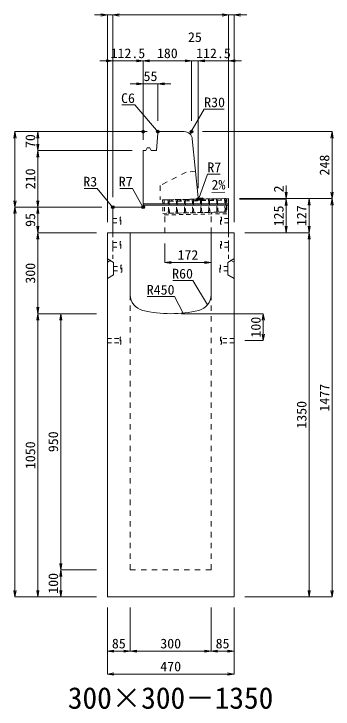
# Model space of a CAD drawing. Units: millimetres at full size; some dimension numbers follow another scale. Extents: x -18734 to 51600, y -18820 to 17820.
# Drawn here: x 12318 to 13503, y -6486 to -3908 of the extents above; entities that cross this region are included whole.
import ezdxf
from ezdxf.enums import TextEntityAlignment as Align

# ---------------------------------------------------------------- set-up
doc = ezdxf.new("R2010")
doc.units = ezdxf.units.MM
doc.header["$LTSCALE"] = 20
doc.header["$PDMODE"] = 32
doc.header["$PDSIZE"] = 10
doc.linetypes.add('USER1', pattern=[2, 1, -1])
doc.linetypes.add('USER2', pattern=[1.35, 0.75, -0.6])
for name, color, linetype, lineweight in [('インサート', 3, 'USER2', 9), ('グレーチング', 7, 'USER2', 5), ('受枠', 3, 'USER2', 9), ('寸法線', 7, 'Continuous', 13), ('引出線', 4, 'Continuous', 13), ('本体', 2, 'Continuous', 13), ('目地', 132, 'Continuous', 5)]:
    doc.layers.add(name, color=color, linetype=linetype, lineweight=lineweight)
doc.layers.add('作業エリア', color=11, linetype='Continuous')
doc.layers.add('文字', color=7, linetype='Continuous')
doc.styles.add('ＭＳ 明朝', font='')
doc.styles.get('ＭＳ 明朝').set_extended_font_data('MS Mincho')

# ---------------------------------------------------------------- blocks, each defined once
blk = doc.blocks.new('open_arrow')
at = {"color": 0, "linetype": 'Continuous', "lineweight": -2}
blk.add_lwpolyline([(7.5, 1.25), (0, 0), (7.5, -1.25)], dxfattribs=at)

msp = doc.modelspace()

# ---------------------------------------------------------------- linework, layer by layer
at = {"layer": 'インサート'}
for p, q in [((12715, -4662.5), (12712, -4662.5)), ((12712, -4662.5), (12712, -4687.5)), ((12715, -4687.5), (12715, -4662.5)), ((13085, -4662.5), (13088, -4662.5)), ((13085, -4687.5), (13085, -4662.5)), ((13088, -4662.5), (13088, -4687.5)), ((12685, -4666.5), (12712, -4666.5)), ((12685, -4666.5), (12685, -4683.5)), ((12685, -4683.5), (12712, -4683.5)), ((12712, -4687.5), (12715, -4687.5)), ((13088, -4687.5), (13085, -4687.5)), ((13115, -4666.5), (13088, -4666.5)), ((13115, -4683.5), (13088, -4683.5)), ((13115, -4666.5), (13115, -4683.5)), ((12685, -4756.5), (12712, -4756.5)), ((12685, -4756.5), (12685, -4773.5)), ((12715, -4752.5), (12712, -4752.5)), ((12712, -4752.5), (12712, -4777.5)), ((12715, -4777.5), (12715, -4752.5)), ((13085, -4752.5), (13088, -4752.5)), ((13085, -4777.5), (13085, -4752.5)), ((13088, -4752.5), (13088, -4777.5)), ((13115, -4756.5), (13088, -4756.5)), ((13115, -4756.5), (13115, -4773.5)), ((12685, -4773.5), (12712, -4773.5)), ((12712, -4777.5), (12715, -4777.5)), ((13088, -4777.5), (13085, -4777.5)), ((13115, -4773.5), (13088, -4773.5)), ((12688.2, -4844.5), (12715.2, -4844.5)), ((12688.2, -4844.5), (12688.2, -4861.5)), ((12718.2, -4840.5), (12715.2, -4840.5)), ((12715.2, -4840.5), (12715.2, -4865.5)), ((12718.2, -4865.5), (12718.2, -4840.5)), ((13081.8, -4840.5), (13084.8, -4840.5)), ((13081.8, -4865.5), (13081.8, -4840.5)), ((13084.8, -4840.5), (13084.8, -4865.5)), ((13111.8, -4844.5), (13084.8, -4844.5)), ((13111.8, -4844.5), (13111.8, -4861.5)), ((12688.2, -4861.5), (12715.2, -4861.5)), ((12715.2, -4865.5), (12718.2, -4865.5)), ((13084.8, -4865.5), (13081.8, -4865.5)), ((13111.8, -4861.5), (13084.8, -4861.5)), ((12665, -5111.5), (12712, -5111.5)), ((12665, -5111.5), (12665, -5128.5)), ((12665, -5128.5), (12712, -5128.5)), ((12715, -5107.5), (12712, -5107.5)), ((12712, -5107.5), (12712, -5132.5)), ((12715, -5132.5), (12715, -5107.5)), ((13088, -5107.5), (13085, -5107.5)), ((13085, -5107.5), (13085, -5132.5)), ((13088, -5132.5), (13088, -5107.5)), ((13135, -5111.5), (13088, -5111.5)), ((13135, -5128.5), (13088, -5128.5)), ((13135, -5128.5), (13135, -5111.5)), ((12712, -5132.5), (12715, -5132.5)), ((13085, -5132.5), (13088, -5132.5))]:
    msp.add_line(p, q, dxfattribs=at)
at = {"layer": 'グレーチング'}
for p, q in [((12889.92, -4597.5), (13104.88, -4593.2)), ((12895.04, -4603.4), (12919.92, -4596.9)), ((12895.04, -4603.4), (12920.04, -4602.9)), ((12925.04, -4602.8), (12949.91, -4596.3)), ((12925.04, -4602.8), (12950.03, -4602.3)), ((12955.03, -4602.2), (12979.91, -4595.7)), ((12955.03, -4602.2), (12980.03, -4601.7)), ((12985.03, -4601.6), (13009.9, -4595.1)), ((12985.03, -4601.6), (13010.02, -4601.1)), ((13015.02, -4601), (13039.89, -4594.5)), ((13015.02, -4601), (13040.01, -4600.5)), ((13045.01, -4600.4), (13069.89, -4593.9)), ((13045.01, -4600.4), (13070.01, -4599.9)), ((13075.01, -4599.8), (13099.88, -4593.3)), ((13075.01, -4599.8), (13100, -4599.3)), ((12890.92, -4647.49), (13105.88, -4643.19))]:
    msp.add_line(p, q, dxfattribs=at)
for points in [[(12889.92, -4597.5), (12894.92, -4597.4), (12895.04, -4603.4), (12894.06, -4604.42), (12894.78, -4640.41), (12895.8, -4641.39), (12895.92, -4647.39), (12890.92, -4647.49), (12890.8, -4641.49), (12891.78, -4640.47), (12891.06, -4604.48), (12890.04, -4603.5)], [(12919.92, -4596.9), (12924.92, -4596.8), (12925.04, -4602.8), (12924.06, -4603.82), (12924.78, -4639.81), (12925.8, -4640.79), (12925.92, -4646.79), (12920.92, -4646.89), (12920.8, -4640.89), (12921.78, -4639.87), (12921.06, -4603.88), (12920.04, -4602.9)], [(12949.91, -4596.3), (12954.91, -4596.2), (12955.03, -4602.2), (12954.05, -4603.22), (12954.77, -4639.21), (12955.79, -4640.19), (12955.91, -4646.19), (12950.91, -4646.29), (12950.79, -4640.29), (12951.77, -4639.27), (12951.05, -4603.28), (12950.03, -4602.3)], [(12979.91, -4595.7), (12984.91, -4595.6), (12985.03, -4601.6), (12984.05, -4602.62), (12984.77, -4638.61), (12985.79, -4639.59), (12985.91, -4645.59), (12980.91, -4645.69), (12980.79, -4639.69), (12981.77, -4638.67), (12981.05, -4602.68), (12980.03, -4601.7)], [(13009.9, -4595.1), (13014.9, -4595), (13015.02, -4601), (13014.04, -4602.02), (13014.76, -4638.01), (13015.78, -4638.99), (13015.9, -4644.99), (13010.9, -4645.09), (13010.78, -4639.09), (13011.76, -4638.07), (13011.04, -4602.08), (13010.02, -4601.1)], [(13039.89, -4594.5), (13044.89, -4594.4), (13045.01, -4600.4), (13044.03, -4601.42), (13044.75, -4637.41), (13045.77, -4638.39), (13045.89, -4644.39), (13040.89, -4644.49), (13040.77, -4638.49), (13041.75, -4637.47), (13041.03, -4601.48), (13040.01, -4600.5)], [(13069.89, -4593.9), (13074.89, -4593.8), (13075.01, -4599.8), (13074.03, -4600.82), (13074.75, -4636.81), (13075.77, -4637.79), (13075.89, -4643.79), (13070.89, -4643.89), (13070.77, -4637.89), (13071.75, -4636.87), (13071.03, -4600.88), (13070.01, -4599.9)], [(13099.88, -4593.3), (13104.88, -4593.2), (13105, -4599.2), (13104.02, -4600.22), (13104.74, -4636.21), (13105.76, -4637.19), (13105.88, -4643.19), (13100.88, -4643.29), (13100.76, -4637.29), (13101.74, -4636.27), (13101.02, -4600.28), (13100, -4599.3)]]:
    msp.add_lwpolyline(points, close=True, dxfattribs=at)
at = {"layer": '作業エリア'}
for p in [(12797.5, -4345), (12852.5, -4345), (12977.5, -4345), (13002.5, -4595), (13015, -4595), (12685, -4625), (12797.5, -4625)]:
    msp.add_point(p, dxfattribs=at)
at = {"layer": '受枠'}
for p, q in [((12869.93, -4597.9), (13112.88, -4593.04)), ((12869.93, -4597.9), (12870.93, -4647.89)), ((12875.93, -4597.78), (12877.05, -4653.77)), ((13106.88, -4593.16), (13107.88, -4643.15)), ((13112.88, -4593.04), (13114, -4649.03)), ((12870.93, -4647.89), (13107.88, -4643.15)), ((12877.05, -4653.77), (13114, -4649.03)), ((13050.89, -4644.29), (13051.01, -4650.29))]:
    msp.add_line(p, q, dxfattribs=at)
at = {"layer": '寸法線'}
for p, q in [((12733, -3912.31), (12617, -3912.31)), ((12665, -4680), (12665, -3912.31)), ((12685, -3912.31), (13115, -3912.31)), ((12685, -4588), (12685, -3912.31)), ((12685, -4588), (12685, -3912.31)), ((13067, -3912.31), (13183, -3912.31)), ((13115, -4553), (13115, -3912.31)), ((13115, -4553), (13115, -3912.31)), ((13135, -4680), (13135, -3912.31)), ((12637, -4082.31), (12797.5, -4082.31)), ((12685, -4588), (12685, -4082.31)), ((12797.5, -4082.31), (12977.5, -4082.31)), ((12797.5, -4375), (12797.5, -4082.31)), ((12797.5, -4375), (12797.5, -4082.31)), ((12929.5, -4082.31), (13050.5, -4082.31)), ((12977.5, -4305), (12977.5, -4082.31)), ((12977.5, -4305), (12977.5, -4082.31)), ((13002.5, -4555), (13002.5, -4082.31)), ((13002.5, -4082.31), (13163, -4082.31)), ((13002.5, -4555), (13002.5, -4082.31)), ((13115, -4553), (13115, -4082.31)), ((12749.5, -4167.31), (12900.5, -4167.31)), ((12797.5, -4375), (12797.5, -4167.31)), ((12852.5, -4305), (12852.5, -4167.31)), ((12322.06, -4625), (12322.06, -4345)), ((12812.5, -4345), (12322.06, -4345)), ((12407.06, -4415), (12407.06, -4345)), ((12812.5, -4345), (12407.06, -4345)), ((13017.5, -4345), (13498.78, -4345)), ((13498.78, -4593), (13498.78, -4345)), ((12407.06, -4625), (12407.06, -4415)), ((12757.5, -4415), (12407.06, -4415)), ((12757.5, -4415), (12407.06, -4415)), ((13328.78, -4643), (13328.78, -4545)), ((13155, -4593), (13498.78, -4593)), ((13155, -4593), (13413.78, -4593)), ((13155, -4593), (13328.78, -4593)), ((13155, -4593), (13498.78, -4593)), ((13155, -4595), (13328.78, -4595)), ((13155, -4595), (13328.78, -4595)), ((13328.78, -4720), (13328.78, -4595)), ((13413.78, -4720), (13413.78, -4593)), ((13498.78, -4593), (13498.78, -6070)), ((12322.06, -6070), (12322.06, -4625)), ((12645, -4625), (12322.06, -4625)), ((12645, -4625), (12322.06, -4625)), ((12407.06, -4720), (12407.06, -4625)), ((12645, -4625), (12407.06, -4625)), ((12645, -4625), (12407.06, -4625)), ((12407.06, -4720), (12407.06, -5020)), ((12625, -4720), (12407.06, -4720)), ((12625, -4720), (12407.06, -4720)), ((13175, -4720), (13413.78, -4720)), ((13175, -4720), (13413.78, -4720)), ((13175, -4720), (13328.78, -4720)), ((13413.78, -4720), (13413.78, -6070)), ((12878, -4760), (12878, -4830.23)), ((12878, -4830.23), (13050, -4830.23)), ((12625, -5020), (12407.06, -5020)), ((12407.06, -6070), (12407.06, -5020)), ((12625, -5020), (12407.06, -5020)), ((12492.06, -5020), (12492.06, -5970)), ((12625, -5020), (12492.06, -5020)), ((12940, -5020), (13243.78, -5020)), ((13243.78, -5020), (13243.78, -5120)), ((13175, -5120), (13243.78, -5120)), ((12625, -5970), (12492.06, -5970)), ((12492.06, -5970), (12492.06, -6070)), ((12625, -5970), (12492.06, -5970)), ((12625, -6070), (12322.06, -6070)), ((12625, -6070), (12407.06, -6070)), ((12625, -6070), (12492.06, -6070)), ((13175, -6070), (13413.78, -6070)), ((13175, -6070), (13498.78, -6070)), ((12665, -6110), (12665, -6271.16)), ((12665, -6110), (12665, -6356.16)), ((12750, -6110), (12750, -6271.16)), ((12750, -6110), (12750, -6271.16)), ((13050, -6110), (13050, -6271.16)), ((13050, -6110), (13050, -6271.16)), ((13135, -6110), (13135, -6271.16)), ((13135, -6110), (13135, -6356.16)), ((12665, -6271.16), (12750, -6271.16)), ((12750, -6271.16), (13050, -6271.16)), ((13050, -6271.16), (13135, -6271.16)), ((12665, -6356.16), (13135, -6356.16))]:
    msp.add_line(p, q, dxfattribs=at)
at = {"layer": '引出線'}
for points in [[(12855.29, -4347.99), (12767.27, -4245.82), (12718.92, -4245.82)], [(12970.48, -4352.76), (13024.33, -4261.36), (13099, -4261.36)], [(13004.14, -4593.19), (13036.08, -4502.42), (13084.01, -4502.42)], [(12685.88, -4625.88), (12627.15, -4555.51), (12579.43, -4555.51)], [(12795.45, -4622.95), (12758.75, -4555.51), (12710.82, -4555.51)], [(13052.12, -4570.88), (13100.83, -4569.9), (13052.08, -4570.88)], [(13037.07, -4986.68), (12982.66, -4896.79), (12907.98, -4896.79)], [(12946.44, -5017.6), (12914.22, -4956.45), (12813.21, -4956.45)]]:
    msp.add_lwpolyline(points, dxfattribs=at)
at = {"layer": '本体'}
for p, q in [((12847.5, -4415), (12852.07, -4350.98)), ((12852.07, -4350.98), (12858.5, -4345)), ((12858.5, -4345), (12950.35, -4345)), ((12980.2, -4372.01), (13001.87, -4588.7)), ((12807.5, -4415), (12812.5, -4405)), ((12812.5, -4405), (12822.5, -4405)), ((12822.5, -4405), (12827.5, -4415)), ((12797.5, -4415), (12797.5, -4618)), ((12797.5, -4415), (12807.5, -4415)), ((12827.5, -4415), (12847.5, -4415)), ((13015, -4595), (13008.83, -4595)), ((13115, -4593), (13015, -4595)), ((13115, -4593), (13115, -4720)), ((12685, -4628), (12685, -4720)), ((12790.5, -4625), (12688, -4625)), ((12665, -4720), (12665, -6070)), ((12665, -4720), (12750, -4720)), ((12685, -4720), (13115, -4720)), ((12750, -4720), (12750, -4949.47)), ((13050, -4720), (13135, -4720)), ((13050, -4720), (13050, -4949.47)), ((13135, -4720), (13135, -6070)), ((12665, -6070), (13135, -6070))]:
    msp.add_line(p, q, dxfattribs=at)
at = {"layer": '本体', "linetype": 'USER1'}
for p, q in [((12957.5, -4495), (12860.5, -4545)), ((12992.2, -4492), (12957.5, -4495)), ((12860.5, -4545), (12860.5, -4598.09)), ((13015, -4595), (12860.5, -4598.09)), ((12878, -4720), (12878, -4647.75)), ((13050, -4720), (13050, -4644.31))]:
    msp.add_line(p, q, dxfattribs=at)
at = {"layer": '本体', "linetype": 'USER2', "lineweight": 9}
for p, q in [((12685, -4817), (12685, -4720)), ((13115, -4817), (13115, -4720)), ((12665, -4829.5), (12685, -4817)), ((13135, -4829.5), (13115, -4817))]:
    msp.add_line(p, q, dxfattribs=at)
at = {"layer": '本体', "lineweight": 9}
for p, q in [((12665, -4816), (12688.2, -4830.5)), ((13134.58, -4816.26), (13111.8, -4830.5)), ((12688.2, -4830.5), (12688.2, -4875.5)), ((13111.8, -4830.5), (13111.8, -4875.5)), ((12688.2, -4875.5), (12665, -4890)), ((13111.8, -4875.5), (13135, -4890))]:
    msp.add_line(p, q, dxfattribs=at)
at = {"layer": '本体', "linetype": 'USER1', "lineweight": 15}
for p, q in [((12750, -4949.47), (12750, -5970)), ((13050, -4949.47), (13050, -5970)), ((12750, -5970), (13050, -5970))]:
    msp.add_line(p, q, dxfattribs=at)
at = {"layer": '本体'}
for centre, radius, start, end in [((12950.35, -4375), 30, 5.71059, 90), ((13008.83, -4588), 7, 185.71059, 270), ((12688, -4628), 3, 90, 180), ((12790.5, -4618), 7, 270, 0), ((12810, -4949.47), 60, 180, 256.65764), ((12990, -4949.47), 60, 283.34236, 0), ((12900, -4570), 450, 256.65764, 283.34236)]:
    msp.add_arc(centre, radius, start, end, dxfattribs=at)
at = {"layer": '目地'}
for p, q in [((13115, -4613), (12797.5, -4613)), ((13115, -4617), (12797.5, -4617))]:
    msp.add_line(p, q, dxfattribs=at)

# ---------------------------------------------------------------- block references
at = {"layer": '寸法線', "xscale": 3.2, "yscale": 3.2}
for p, rotation in [((12665, -3912.31), 180), ((13115, -3912.31), 180), ((13115, -3912.31), 180), ((12685, -4082.31), 180), ((12797.5, -4082.31), 180), ((12977.5, -4082.31), 180), ((12977.5, -4082.31), 180), ((12797.5, -4167.31), 180), ((12322.06, -4345), 270), ((12407.06, -4345), 270), ((13498.78, -4345), 270), ((12407.06, -4415), 90), ((12407.06, -4415), 270), ((13328.78, -4593), 90), ((13498.78, -4593), 90), ((12322.06, -4625), 90), ((12407.06, -4625), 90), ((13328.78, -4595), 270), ((13328.78, -4595), 270), ((13413.78, -4593), 270), ((13498.78, -4593), 270), ((12322.06, -4625), 270), ((12407.06, -4625), 270), ((12407.06, -4720), 90), ((13328.78, -4720), 90), ((13413.78, -4720), 90), ((12407.06, -4720), 270), ((13413.78, -4720), 270), ((13050, -4830.23), 180), ((12407.06, -5020), 90), ((12407.06, -5020), 270), ((12492.06, -5020), 270), ((13243.78, -5020), 270), ((13243.78, -5120), 90), ((12492.06, -5970), 90), ((12492.06, -5970), 270), ((12322.06, -6070), 90), ((12407.06, -6070), 90), ((12492.06, -6070), 90), ((13413.78, -6070), 90), ((13498.78, -6070), 90), ((12750, -6271.16), 180), ((13050, -6271.16), 180), ((13135, -6271.16), 180), ((13135, -6356.16), 180)]:
    msp.add_blockref('open_arrow', p, dxfattribs=dict(at, rotation=rotation))
for p in [(12685, -3912.31), (12685, -3912.31), (13135, -3912.31), (12797.5, -4082.31), (13002.5, -4082.31), (13002.5, -4082.31), (13115, -4082.31), (12852.5, -4167.31), (12878, -4830.23), (12665, -6271.16), (12750, -6271.16), (13050, -6271.16), (12665, -6356.16)]:
    msp.add_blockref('open_arrow', p, dxfattribs=at)
at = {"layer": '引出線', "xscale": 0.0533, "yscale": 0.0533}
for p, rotation in [((12855.29, -4347.99), 130.7), ((12970.48, -4352.76), 59.5), ((13052.12, -4570.88), 1.1), ((13004.14, -4593.19), 70.6), ((12685.88, -4625.88), 129.8), ((12795.45, -4622.95), 118.6), ((13037.07, -4986.68), 121.2), ((12946.44, -5017.6), 117.8)]:
    msp.add_blockref('open_arrow', p, dxfattribs=dict(at, rotation=rotation))

# ---------------------------------------------------------------- texts
at = {"layer": '寸法線', "style": 'ＭＳ 明朝', "width": 1.05}
for s, p in [('25', (12990, -3994.31)), ('112.5', (12741.25, -4054.31)), ('180', (12887.5, -4054.31)), ('112.5', (13058.75, -4054.31)), ('55', (12825, -4139.31)), ('172', (12964, -4802.23)), ('85', (12707.5, -6243.16)), ('300', (12900, -6243.16)), ('85', (13092.5, -6243.16)), ('470', (12900, -6328.16))]:
    msp.add_text(s, height=36.03, dxfattribs=at).set_placement(p, align=Align.MIDDLE_CENTER)
for s, p in [('70', (12379.06, -4380)), ('248', (13470.78, -4469)), ('210', (12379.06, -4520)), ('2', (13300.78, -4557.41)), ('125', (13300.78, -4657.5)), ('127', (13385.78, -4656.5)), ('95', (12379.06, -4672.5)), ('300', (12379.06, -4870)), ('100', (13215.78, -5070)), ('1477', (13470.78, -5331.5)), ('1350', (13385.78, -5395)), ('950', (12464.06, -5495)), ('1050', (12379.06, -5545)), ('100', (12464.06, -6020))]:
    msp.add_text(s, height=36.03, rotation=90, dxfattribs=at).set_placement(p, align=Align.MIDDLE_CENTER)
at = {"layer": '引出線', "style": 'ＭＳ 明朝', "width": 1.05}
for s, p in [('C6', (12767.27, -4202.62)), ('R3', (12627.15, -4512.31)), ('R7', (12758.75, -4512.31)), ('R60', (12982.66, -4853.59)), ('R450', (12914.22, -4913.25))]:
    msp.add_text(s, height=36.03, dxfattribs=at).set_placement(p, align=Align.TOP_RIGHT)
for s, p in [('R30', (13024.33, -4218.16)), ('R7', (13036.08, -4459.22))]:
    msp.add_text(s, height=36.03, dxfattribs=at).set_placement(p, align=Align.TOP_LEFT)
msp.add_text('2%', height=36.03, rotation=1.146, dxfattribs=at).set_placement((13051.15, -4523.98), align=Align.TOP_LEFT)
at = {"layer": '文字', "style": 'ＭＳ 明朝'}
msp.add_text('300×300－1350', height=80.06, dxfattribs=at).set_placement((12899.52, -6444.97), align=Align.MIDDLE_CENTER)

doc.saveas('drawing.dxf')
